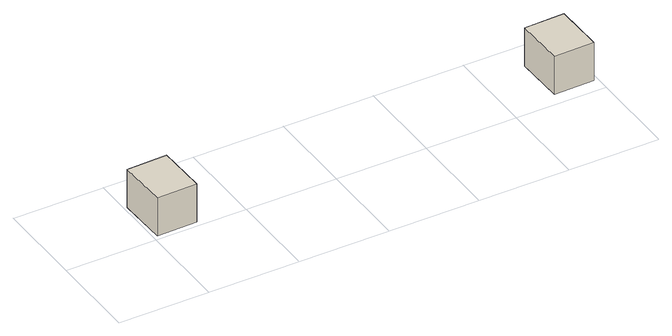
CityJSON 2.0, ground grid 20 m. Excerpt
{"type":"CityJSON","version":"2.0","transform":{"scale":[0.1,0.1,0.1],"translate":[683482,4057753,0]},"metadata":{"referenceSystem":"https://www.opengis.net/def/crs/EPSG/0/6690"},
"CityObjects":{
"building1":{"type":"Building","attributes":{"name":"1621-bldg-88","class":"3003","usage":"411","dateOfConstruction":"2020-04-01","Height.highReference":"highestRoofEdge","Height.lowReference":"lowestGroundPoint","Height.status":"measured","measuredHeight":8.6,"storeysAboveGround":2,"storeysBelowGround":0,"BuildingIDAttribute.prefecture":16,"BuildingIDAttribute.city":16211},"geometry":[{"type":"Solid","lod":"1","boundaries":[[[[0,1,2,3]],[[2,4,5,3]],[[1,6,4,2]],[[0,7,6,1]],[[3,5,7,0]],[[4,6,7,5]]]]}]},
"building2":{"type":"Building","attributes":{"name":"16211-bldg-77","class":"3003","usage":"411","dateOfConstruction":"2020-04-01","Height.highReference":"highestRoofEdge","Height.lowReference":"lowestGroundPoint","Height.status":"measured","measuredHeight":8.6,"storeysAboveGround":2,"storeysBelowGround":0,"BuildingIDAttribute.prefecture":16,"BuildingIDAttribute.city":16211},"geometry":[{"type":"Solid","lod":"1","boundaries":[[[[8,9,10,11]],[[10,12,13,11]],[[9,14,12,10]],[[8,15,14,9]],[[11,13,15,8]],[[12,14,15,13]]]]}]}
},
"vertices":[
[8,10,0],[6,121,0],[95,123,0],[97,12,0],[95,123,90],[97,12,90],[6,121,90],[8,10,90],
[902,29,0],[900,140,0],[989,142,0],[991,31,0],[989,142,90],[991,31,90],[900,140,90],[902,29,90]
]}
